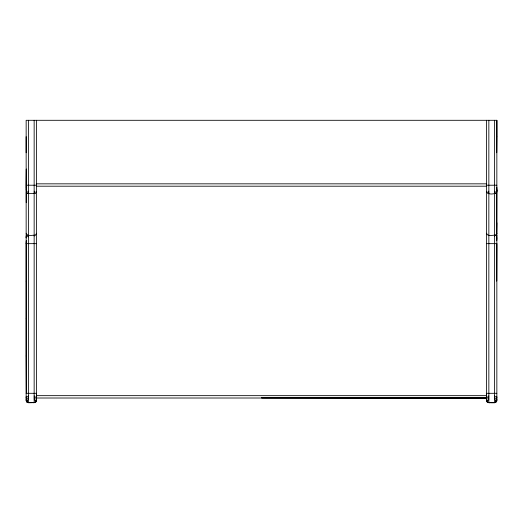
<?xml version="1.0" encoding="UTF-8"?>
<svg xmlns="http://www.w3.org/2000/svg" width="523" height="523" viewBox="0 0 523 523"><rect width="100%" height="100%" fill="white"/><g stroke="black" fill="none" stroke-linecap="round" stroke-linejoin="round"><path stroke-width="0.78" d="M496.85 243.81L496.687 281.067L496.687 243.653M26.15 185.05L26.313 168.988L26.313 189.313L26.15 187.11M36.505 120.297L36.505 400.363L35.956 401.932L35.021 402.547L28.504 402.717L26.941 402.154L26.15 400.363L26.15 120.297L496.85 120.297L496.85 136.523M496.85 136.693L496.687 152.755L496.687 120.297M496.85 188.862L496.687 234.003L494.497 235.965M496.85 237.697L496.687 240.73L496.85 235.089M26.15 243.489L26.313 240.73L26.313 243.653M496.85 189.019L496.687 190.98L496.85 190.352M26.15 186.959L26.313 185.214M486.495 191.464C487.227 194.961 494.889 194.549 496.687 192.229L496.85 190.483M26.15 237.416L26.313 235.723L26.313 238.017L26.15 237.573M486.495 395.898L486.495 394.623M36.342 401.226L35.021 402.547M36.505 191.464L35.819 192.935L35.021 193.399L27.634 193.399L26.313 192.229L26.15 189.019M36.505 233.238L35.819 234.709L34.152 235.965M496.687 192.229L496.85 191.464M496.85 222.798L496.687 234.003L496.85 233.238M36.505 399.199L35.819 400.592L35.021 401.03L35.021 399.84L34.152 399.232M496.85 399.199L496.164 400.592L495.366 401.03L495.366 399.84L494.497 399.232M26.15 398.291L26.313 396.218L26.836 398.088L26.15 397.173M486.495 398.291L486.658 396.218L487.181 398.088L486.495 397.173M36.505 397.173L35.819 398.088L36.505 395.898M496.85 397.173L496.164 398.088L496.687 396.218L496.85 398.291M496.687 401.226L495.654 402.435L494.497 402.717L488.848 402.717L487.044 401.932L486.495 400.363L486.495 120.297M496.85 187.11L496.85 188.548M36.505 394.623L36.505 398.291M28.504 395.891L27.634 396.702L28.504 396.767M488.848 395.891L487.979 396.702L488.848 396.767M28.504 191.15L27.634 191.941L28.504 192.098M488.848 191.15L487.979 191.941L488.848 192.098M28.504 397.624L27.634 398.376L28.504 398.454M488.848 397.624L487.979 398.376L488.848 398.454M28.504 399.232L27.634 399.84L27.634 401.03L26.836 400.592L26.15 399.199M488.848 399.232L487.979 399.84L487.979 401.03L487.181 400.592L486.495 399.199M27.634 193.399L28.504 192.902M487.979 193.399L488.848 192.902M495.366 402.547L496.654 401.389L496.85 400.363L496.85 120.297M34.152 192.098L35.021 191.941L34.152 191.15M494.497 192.098L495.366 191.941L494.497 191.15M35.021 235.173C32.361 234.932 27.059 236.965 26.15 233.238M495.366 235.173C492.705 234.932 487.403 236.965 486.495 233.238M30.386 402.717L34.152 402.56M490.731 402.717L494.497 402.56M34.152 398.454L35.021 398.376L34.152 397.624M494.497 398.454L495.366 398.376L494.497 397.624M34.152 396.767L35.021 396.702L34.152 395.891M494.497 396.767L495.366 396.702L494.497 395.891M33.211 402.717L34.152 402.677L34.152 120.297M493.555 402.717L494.497 402.677L494.497 120.297M26.15 152.755L26.15 136.693M36.505 183.841L486.495 183.841M26.15 185.214L36.505 185.214M486.495 185.214L496.85 185.214M36.505 186.195L486.495 186.195M26.15 243.653L36.505 243.653M486.495 243.653L496.85 243.653M26.15 281.067L26.15 243.816M26.15 318.474L26.15 281.23M26.15 355.888L26.15 318.644M26.15 393.303L36.505 393.303M486.495 393.303L496.85 393.303M36.505 395.656L486.495 395.656M486.495 397.84L261.5 397.84L373.834 398.01M36.505 398.01L486.495 398.01L373.997 398.01M489.79 402.717L488.848 402.677L488.848 120.297M29.445 402.717L28.504 402.677L28.504 120.297M494.497 402.677L491.672 402.56L492.614 402.717M34.152 402.677L31.328 402.56L32.269 402.717M28.504 236.769L27.634 236.684L28.504 235.965L27.634 235.173M27.634 402.547L26.313 401.226M487.979 402.547L486.658 401.226M494.497 192.902L495.366 193.399M34.152 192.902L35.021 193.399M486.495 399.866L487.979 402.383A2.327 2.327 0 0 1 486.495 400.363M26.15 399.866L27.634 402.383A2.327 2.327 0 0 1 26.15 400.363M26.15 356.052L26.313 393.303M26.313 192.229L26.313 202.676L26.313 192.229M36.505 399.866L36.342 401.089L35.021 402.383L36.505 399.866M496.85 399.866L496.687 401.089L495.366 402.383L496.85 399.866"/></g></svg>
